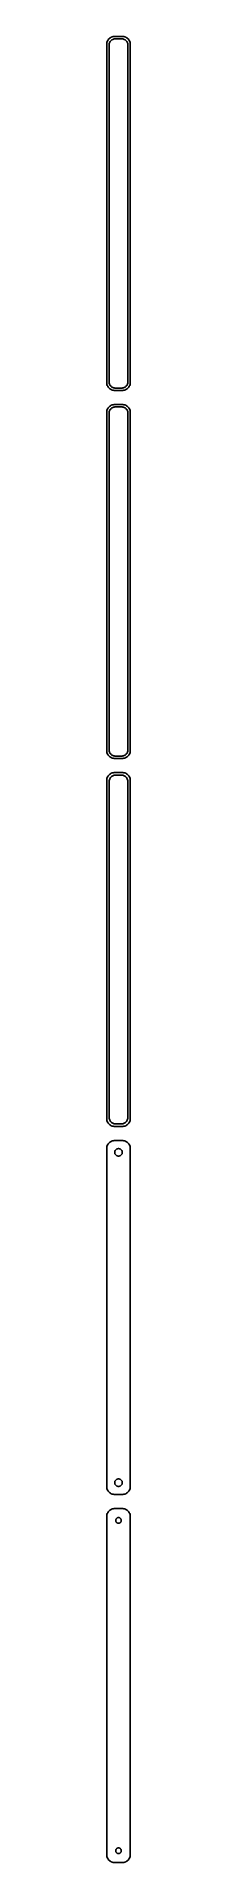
# Model space of a CAD drawing. Header units: metres. Extents: x -8 to 8, y 824 to 1984.
import ezdxf

# ---------------------------------------------------------------- set-up
doc = ezdxf.new("R2010")
doc.units = ezdxf.units.M

msp = doc.modelspace()

# ---------------------------------------------------------------- linework, layer by layer
for p, q in [((-7.39999, 1980.44), (-7.5, 1980.44)), ((-7.5, 1980.44), (-7.5, 1763.56)), ((-7.34291, 1980.74), (-7.39999, 1980.44)), ((-7.14888, 1981.34), (-7.34291, 1980.74)), ((-6.88153, 1981.91), (-7.14888, 1981.34)), ((-6.54507, 1982.44), (-6.88153, 1981.91)), ((-6.14484, 1982.92), (-6.54507, 1982.44)), ((-5.68712, 1983.35), (-6.14484, 1982.92)), ((-6, 1979), (-5.96844, 1979.5)), ((-6, 1765), (-6, 1979)), ((-5.96844, 1979.5), (-5.87433, 1979.99)), ((-5.87433, 1979.99), (-5.7191, 1980.47)), ((-5.7191, 1980.47), (-5.50522, 1980.93)), ((-5.17912, 1983.72), (-5.68712, 1983.35)), ((-5.50522, 1980.93), (-5.23605, 1981.35)), ((-5.23605, 1981.35), (-4.91586, 1981.74)), ((-4.62889, 1984.02), (-5.17912, 1983.72)), ((-4.91586, 1981.74), (-4.54968, 1982.08)), ((-4.04507, 1984.26), (-4.62889, 1984.02)), ((-4.54968, 1982.08), (-4.1433, 1982.38)), ((-4.1433, 1982.38), (-3.70311, 1982.62)), ((-3.4369, 1984.41), (-4.04507, 1984.26)), ((-3.70311, 1982.62), (-3.23605, 1982.8)), ((-2.81395, 1984.49), (-3.4369, 1984.41)), ((-3.23605, 1982.8), (-2.74951, 1982.93)), ((2.81395, 1984.49), (-2.81395, 1984.49)), ((-2.74951, 1982.93), (-2.25116, 1982.99)), ((-2.25116, 1982.99), (2.25116, 1982.99)), ((2.25116, 1982.99), (2.74951, 1982.93)), ((2.74951, 1982.93), (3.23605, 1982.8)), ((3.4369, 1984.41), (2.81395, 1984.49)), ((3.23605, 1982.8), (3.70311, 1982.62)), ((4.04507, 1984.26), (3.4369, 1984.41)), ((3.70311, 1982.62), (4.1433, 1982.38)), ((4.62889, 1984.02), (4.04507, 1984.26)), ((4.1433, 1982.38), (4.54968, 1982.08)), ((4.54968, 1982.08), (4.91586, 1981.74)), ((5.17912, 1983.72), (4.62889, 1984.02)), ((4.91586, 1981.74), (5.23605, 1981.35)), ((5.68712, 1983.35), (5.17912, 1983.72)), ((5.23605, 1981.35), (5.50522, 1980.93)), ((5.50522, 1980.93), (5.7191, 1980.47)), ((6.14484, 1982.92), (5.68712, 1983.35)), ((5.7191, 1980.47), (5.87433, 1979.99)), ((5.87433, 1979.99), (5.96844, 1979.5)), ((5.96844, 1979.5), (6, 1979)), ((6, 1979), (6, 1765)), ((6.54507, 1982.44), (6.14484, 1982.92)), ((6.88153, 1981.91), (6.54507, 1982.44)), ((7.14888, 1981.34), (6.88153, 1981.91)), ((7.34291, 1980.74), (7.14888, 1981.34)), ((7.46057, 1980.13), (7.34291, 1980.74)), ((7.5, 1979.5), (7.46057, 1980.13)), ((7.5, 1764.5), (7.5, 1979.5)), ((-5.96844, 1764.5), (-6, 1765)), ((6, 1765), (5.96844, 1764.5)), ((-7.5, 1763.56), (-7.39999, 1763.56)), ((-7.39999, 1763.56), (-7.34291, 1763.26)), ((-7.34291, 1763.26), (-7.14888, 1762.66)), ((-7.14888, 1762.66), (-6.88153, 1762.09)), ((-6.88153, 1762.09), (-6.54507, 1761.56)), ((-6.54507, 1761.56), (-6.14484, 1761.08)), ((-6.14484, 1761.08), (-5.68712, 1760.65)), ((-5.87433, 1764.01), (-5.96844, 1764.5)), ((-5.7191, 1763.53), (-5.87433, 1764.01)), ((-5.50522, 1763.07), (-5.7191, 1763.53)), ((-5.68712, 1760.65), (-5.17912, 1760.28)), ((-5.23605, 1762.65), (-5.50522, 1763.07)), ((-4.91586, 1762.26), (-5.23605, 1762.65)), ((-5.17912, 1760.28), (-4.62889, 1759.98)), ((-4.54968, 1761.92), (-4.91586, 1762.26)), ((-4.62889, 1759.98), (-4.04507, 1759.74)), ((-4.1433, 1761.62), (-4.54968, 1761.92)), ((-3.70311, 1761.38), (-4.1433, 1761.62)), ((-4.04507, 1759.74), (-3.4369, 1759.59)), ((-3.23605, 1761.2), (-3.70311, 1761.38)), ((-3.4369, 1759.59), (-2.81395, 1759.51)), ((-2.74951, 1761.07), (-3.23605, 1761.2)), ((-2.81395, 1759.51), (2.81395, 1759.51)), ((-2.25116, 1761.01), (-2.74951, 1761.07)), ((2.25116, 1761.01), (-2.25116, 1761.01)), ((2.74951, 1761.07), (2.25116, 1761.01)), ((3.23605, 1761.2), (2.74951, 1761.07)), ((2.81395, 1759.51), (3.4369, 1759.59)), ((3.70311, 1761.38), (3.23605, 1761.2)), ((3.4369, 1759.59), (4.04507, 1759.74)), ((4.1433, 1761.62), (3.70311, 1761.38)), ((4.04507, 1759.74), (4.62889, 1759.98)), ((4.54968, 1761.92), (4.1433, 1761.62)), ((4.91586, 1762.26), (4.54968, 1761.92)), ((4.62889, 1759.98), (5.17912, 1760.28)), ((5.23605, 1762.65), (4.91586, 1762.26)), ((5.17912, 1760.28), (5.68712, 1760.65)), ((5.50522, 1763.07), (5.23605, 1762.65)), ((5.7191, 1763.53), (5.50522, 1763.07)), ((5.68712, 1760.65), (6.14484, 1761.08)), ((5.87433, 1764.01), (5.7191, 1763.53)), ((5.96844, 1764.5), (5.87433, 1764.01)), ((6.14484, 1761.08), (6.54507, 1761.56)), ((6.54507, 1761.56), (6.88153, 1762.09)), ((6.88153, 1762.09), (7.14888, 1762.66)), ((7.14888, 1762.66), (7.34291, 1763.26)), ((7.34291, 1763.26), (7.46057, 1763.87)), ((7.46057, 1763.87), (7.5, 1764.5)), ((-7.46057, 1746.13), (-7.5, 1745.5)), ((-7.5, 1745.5), (-7.5, 1530.5)), ((-7.34291, 1746.74), (-7.46057, 1746.13)), ((-7.14888, 1747.34), (-7.34291, 1746.74)), ((-6.88153, 1747.91), (-7.14888, 1747.34)), ((-6.54507, 1748.44), (-6.88153, 1747.91)), ((-6.14484, 1748.92), (-6.54507, 1748.44)), ((-5.68712, 1749.35), (-6.14484, 1748.92)), ((-6, 1745), (-5.96844, 1745.5)), ((-6, 1531), (-6, 1745)), ((-5.96844, 1745.5), (-5.87433, 1745.99)), ((-5.87433, 1745.99), (-5.7191, 1746.47)), ((-5.7191, 1746.47), (-5.50522, 1746.93)), ((-5.17912, 1749.72), (-5.68712, 1749.35)), ((-5.50522, 1746.93), (-5.23605, 1747.35)), ((-5.23605, 1747.35), (-4.91586, 1747.74)), ((-4.62889, 1750.02), (-5.17912, 1749.72)), ((-4.91586, 1747.74), (-4.54968, 1748.08)), ((-4.04507, 1750.26), (-4.62889, 1750.02)), ((-4.54968, 1748.08), (-4.1433, 1748.38)), ((-4.1433, 1748.38), (-3.70311, 1748.62)), ((-3.4369, 1750.41), (-4.04507, 1750.26)), ((-3.70311, 1748.62), (-3.23605, 1748.8)), ((-2.81395, 1750.49), (-3.4369, 1750.41)), ((-3.23605, 1748.8), (-2.74951, 1748.93)), ((2.81395, 1750.49), (-2.81395, 1750.49)), ((-2.74951, 1748.93), (-2.25116, 1748.99)), ((-2.25116, 1748.99), (2.25116, 1748.99)), ((2.25116, 1748.99), (2.74951, 1748.93)), ((2.74951, 1748.93), (3.23605, 1748.8)), ((3.4369, 1750.41), (2.81395, 1750.49)), ((3.23605, 1748.8), (3.70311, 1748.62)), ((4.04507, 1750.26), (3.4369, 1750.41)), ((3.70311, 1748.62), (4.1433, 1748.38)), ((4.62889, 1750.02), (4.04507, 1750.26)), ((4.1433, 1748.38), (4.54968, 1748.08)), ((4.54968, 1748.08), (4.91586, 1747.74)), ((5.17912, 1749.72), (4.62889, 1750.02)), ((4.91586, 1747.74), (5.23605, 1747.35)), ((5.68712, 1749.35), (5.17912, 1749.72)), ((5.23605, 1747.35), (5.50522, 1746.93)), ((5.50522, 1746.93), (5.7191, 1746.47)), ((6.14484, 1748.92), (5.68712, 1749.35)), ((5.7191, 1746.47), (5.87433, 1745.99)), ((5.87433, 1745.99), (5.96844, 1745.5)), ((5.96844, 1745.5), (6, 1745)), ((6, 1745), (6, 1531)), ((6.54507, 1748.44), (6.14484, 1748.92)), ((6.88153, 1747.91), (6.54507, 1748.44)), ((7.14888, 1747.34), (6.88153, 1747.91)), ((7.34291, 1746.74), (7.14888, 1747.34)), ((7.46057, 1746.13), (7.34291, 1746.74)), ((7.5, 1745.5), (7.46057, 1746.13)), ((7.5, 1530.5), (7.5, 1745.5)), ((-7.5, 1530.5), (-7.46057, 1529.87)), ((-7.46057, 1529.87), (-7.34291, 1529.26)), ((-7.34291, 1529.26), (-7.14888, 1528.66)), ((-7.14888, 1528.66), (-6.88153, 1528.09)), ((-6.88153, 1528.09), (-6.54507, 1527.56)), ((-6.54507, 1527.56), (-6.14484, 1527.08)), ((-6.14484, 1527.08), (-5.68712, 1526.65)), ((-5.96844, 1530.5), (-6, 1531)), ((-5.87433, 1530.01), (-5.96844, 1530.5)), ((-5.7191, 1529.53), (-5.87433, 1530.01)), ((-5.50522, 1529.07), (-5.7191, 1529.53)), ((-5.68712, 1526.65), (-5.17912, 1526.28)), ((-5.23605, 1528.65), (-5.50522, 1529.07)), ((-4.91586, 1528.26), (-5.23605, 1528.65)), ((-5.17912, 1526.28), (-4.62889, 1525.98)), ((-4.54968, 1527.92), (-4.91586, 1528.26)), ((-4.62889, 1525.98), (-4.04507, 1525.74)), ((-4.1433, 1527.62), (-4.54968, 1527.92)), ((-3.70311, 1527.38), (-4.1433, 1527.62)), ((-4.04507, 1525.74), (-3.4369, 1525.59)), ((-3.23605, 1527.2), (-3.70311, 1527.38)), ((-3.4369, 1525.59), (-2.81395, 1525.51)), ((-2.74951, 1527.07), (-3.23605, 1527.2)), ((-2.81395, 1525.51), (2.81395, 1525.51)), ((-2.25116, 1527.01), (-2.74951, 1527.07)), ((2.25116, 1527.01), (-2.25116, 1527.01)), ((2.74951, 1527.07), (2.25116, 1527.01)), ((3.23605, 1527.2), (2.74951, 1527.07)), ((2.81395, 1525.51), (3.4369, 1525.59)), ((3.70311, 1527.38), (3.23605, 1527.2)), ((3.4369, 1525.59), (4.04507, 1525.74)), ((4.1433, 1527.62), (3.70311, 1527.38)), ((4.04507, 1525.74), (4.62889, 1525.98)), ((4.54968, 1527.92), (4.1433, 1527.62)), ((4.91586, 1528.26), (4.54968, 1527.92)), ((4.62889, 1525.98), (5.17912, 1526.28)), ((5.23605, 1528.65), (4.91586, 1528.26)), ((5.17912, 1526.28), (5.68712, 1526.65)), ((5.50522, 1529.07), (5.23605, 1528.65)), ((5.7191, 1529.53), (5.50522, 1529.07)), ((5.68712, 1526.65), (6.14484, 1527.08)), ((5.87433, 1530.01), (5.7191, 1529.53)), ((5.96844, 1530.5), (5.87433, 1530.01)), ((6, 1531), (5.96844, 1530.5)), ((6.14484, 1527.08), (6.54507, 1527.56)), ((6.54507, 1527.56), (6.88153, 1528.09)), ((6.88153, 1528.09), (7.14888, 1528.66)), ((7.14888, 1528.66), (7.34291, 1529.26)), ((7.34291, 1529.26), (7.46057, 1529.87)), ((7.46057, 1529.87), (7.5, 1530.5)), ((-7.46057, 1512.13), (-7.5, 1511.5)), ((-7.5, 1511.5), (-7.5, 1296.5)), ((-7.34291, 1512.74), (-7.46057, 1512.13)), ((-7.14888, 1513.34), (-7.34291, 1512.74)), ((-6.88153, 1513.91), (-7.14888, 1513.34)), ((-6.54507, 1514.44), (-6.88153, 1513.91)), ((-6.14484, 1514.92), (-6.54507, 1514.44)), ((-5.68712, 1515.35), (-6.14484, 1514.92)), ((-5.87262, 1511), (-5.84209, 1511.49)), ((-5.87262, 1297), (-5.87262, 1511)), ((-5.84209, 1511.49), (-5.75096, 1511.96)), ((-5.75096, 1511.96), (-5.60068, 1512.43)), ((-5.17912, 1515.72), (-5.68712, 1515.35)), ((-5.60068, 1512.43), (-5.3936, 1512.87)), ((-5.3936, 1512.87), (-5.13301, 1513.28)), ((-4.62889, 1516.02), (-5.17912, 1515.72)), ((-5.13301, 1513.28), (-4.82301, 1513.65)), ((-4.82301, 1513.65), (-4.46851, 1513.98)), ((-4.04507, 1516.26), (-4.62889, 1516.02)), ((-4.46851, 1513.98), (-4.07506, 1514.27)), ((-4.07506, 1514.27), (-3.64888, 1514.5)), ((-3.4369, 1516.41), (-4.04507, 1516.26)), ((-3.64888, 1514.5), (-3.1967, 1514.68)), ((-2.81395, 1516.49), (-3.4369, 1516.41)), ((-3.1967, 1514.68), (-2.72565, 1514.8)), ((2.81395, 1516.49), (-2.81395, 1516.49)), ((-2.72565, 1514.8), (-2.24316, 1514.86)), ((-2.24316, 1514.86), (2.24316, 1514.86)), ((2.24316, 1514.86), (2.72565, 1514.8)), ((2.72565, 1514.8), (3.1967, 1514.68)), ((3.4369, 1516.41), (2.81395, 1516.49)), ((3.1967, 1514.68), (3.64888, 1514.5)), ((4.04507, 1516.26), (3.4369, 1516.41)), ((3.64888, 1514.5), (4.07506, 1514.27)), ((4.62889, 1516.02), (4.04507, 1516.26)), ((4.07506, 1514.27), (4.46851, 1513.98)), ((4.46851, 1513.98), (4.82301, 1513.65)), ((5.17912, 1515.72), (4.62889, 1516.02)), ((4.82301, 1513.65), (5.13301, 1513.28)), ((5.13301, 1513.28), (5.3936, 1512.87)), ((5.68712, 1515.35), (5.17912, 1515.72)), ((5.3936, 1512.87), (5.60068, 1512.43)), ((5.60068, 1512.43), (5.75096, 1511.96)), ((6.14484, 1514.92), (5.68712, 1515.35)), ((5.75096, 1511.96), (5.84209, 1511.49)), ((5.84209, 1511.49), (5.87262, 1511)), ((5.87262, 1511), (5.87262, 1297)), ((6.54507, 1514.44), (6.14484, 1514.92)), ((6.88153, 1513.91), (6.54507, 1514.44)), ((7.14888, 1513.34), (6.88153, 1513.91)), ((7.34291, 1512.74), (7.14888, 1513.34)), ((7.46057, 1512.13), (7.34291, 1512.74)), ((7.5, 1511.5), (7.46057, 1512.13)), ((7.5, 1296.5), (7.5, 1511.5)), ((-7.5, 1296.5), (-7.46057, 1295.87)), ((-7.46057, 1295.87), (-7.34291, 1295.26)), ((-7.34291, 1295.26), (-7.14888, 1294.66)), ((-7.14888, 1294.66), (-6.88153, 1294.09)), ((-6.88153, 1294.09), (-6.54507, 1293.56)), ((-6.54507, 1293.56), (-6.14484, 1293.08)), ((-6.14484, 1293.08), (-5.68712, 1292.65)), ((-5.84209, 1296.51), (-5.87262, 1297)), ((-5.75096, 1296.04), (-5.84209, 1296.51)), ((-5.60068, 1295.57), (-5.75096, 1296.04)), ((-5.68712, 1292.65), (-5.17912, 1292.28)), ((-5.3936, 1295.13), (-5.60068, 1295.57)), ((-5.13301, 1294.72), (-5.3936, 1295.13)), ((-5.17912, 1292.28), (-4.62889, 1291.98)), ((-4.82301, 1294.35), (-5.13301, 1294.72)), ((-4.46851, 1294.02), (-4.82301, 1294.35)), ((-4.62889, 1291.98), (-4.04507, 1291.74)), ((-4.07506, 1293.73), (-4.46851, 1294.02)), ((-3.64888, 1293.5), (-4.07506, 1293.73)), ((-4.04507, 1291.74), (-3.4369, 1291.59)), ((-3.1967, 1293.32), (-3.64888, 1293.5)), ((-3.4369, 1291.59), (-2.81395, 1291.51)), ((-2.72565, 1293.2), (-3.1967, 1293.32)), ((-2.81395, 1291.51), (2.81395, 1291.51)), ((-2.24316, 1293.14), (-2.72565, 1293.2)), ((2.24316, 1293.14), (-2.24316, 1293.14)), ((2.72565, 1293.2), (2.24316, 1293.14)), ((3.1967, 1293.32), (2.72565, 1293.2)), ((2.81395, 1291.51), (3.4369, 1291.59)), ((3.64888, 1293.5), (3.1967, 1293.32)), ((3.4369, 1291.59), (4.04507, 1291.74)), ((4.07506, 1293.73), (3.64888, 1293.5)), ((4.04507, 1291.74), (4.62889, 1291.98)), ((4.46851, 1294.02), (4.07506, 1293.73)), ((4.82301, 1294.35), (4.46851, 1294.02)), ((4.62889, 1291.98), (5.17912, 1292.28)), ((5.13301, 1294.72), (4.82301, 1294.35)), ((5.3936, 1295.13), (5.13301, 1294.72)), ((5.17912, 1292.28), (5.68712, 1292.65)), ((5.60068, 1295.57), (5.3936, 1295.13)), ((5.75096, 1296.04), (5.60068, 1295.57)), ((5.68712, 1292.65), (6.14484, 1293.08)), ((5.84209, 1296.51), (5.75096, 1296.04)), ((5.87262, 1297), (5.84209, 1296.51)), ((6.14484, 1293.08), (6.54507, 1293.56)), ((6.54507, 1293.56), (6.88153, 1294.09)), ((6.88153, 1294.09), (7.14888, 1294.66)), ((7.14888, 1294.66), (7.34291, 1295.26)), ((7.34291, 1295.26), (7.46057, 1295.87)), ((7.46057, 1295.87), (7.5, 1296.5)), ((-7.46057, 1278.13), (-7.5, 1277.5)), ((-7.5, 1277.5), (-7.5, 1062.5)), ((-7.34291, 1278.74), (-7.46057, 1278.13)), ((-7.14888, 1279.34), (-7.34291, 1278.74)), ((-6.88153, 1279.91), (-7.14888, 1279.34)), ((-6.54507, 1280.44), (-6.88153, 1279.91)), ((-6.14484, 1280.92), (-6.54507, 1280.44)), ((-5.68712, 1281.35), (-6.14484, 1280.92)), ((-5.17912, 1281.72), (-5.68712, 1281.35)), ((-4.62889, 1282.02), (-5.17912, 1281.72)), ((-4.04507, 1282.26), (-4.62889, 1282.02)), ((-3.4369, 1282.41), (-4.04507, 1282.26)), ((-2.81395, 1282.49), (-3.4369, 1282.41)), ((2.81395, 1282.49), (-2.81395, 1282.49)), ((-1.28598, 1277.03), (-1.02187, 1277.17)), ((-1.02187, 1277.17), (-0.741638, 1277.28)), ((-0.741638, 1277.28), (-0.449707, 1277.36)), ((-0.449707, 1277.36), (-0.150696, 1277.4)), ((-0.150696, 1277.4), (0.150696, 1277.4)), ((0.150696, 1277.4), (0.449707, 1277.36)), ((0.449707, 1277.36), (0.741638, 1277.28)), ((0.741638, 1277.28), (1.02187, 1277.17)), ((1.02187, 1277.17), (1.28598, 1277.03)), ((3.4369, 1282.41), (2.81395, 1282.49)), ((4.04507, 1282.26), (3.4369, 1282.41)), ((4.62889, 1282.02), (4.04507, 1282.26)), ((5.17912, 1281.72), (4.62889, 1282.02)), ((5.68712, 1281.35), (5.17912, 1281.72)), ((6.14484, 1280.92), (5.68712, 1281.35)), ((6.54507, 1280.44), (6.14484, 1280.92)), ((6.88153, 1279.91), (6.54507, 1280.44)), ((7.14888, 1279.34), (6.88153, 1279.91)), ((7.34291, 1278.74), (7.14888, 1279.34)), ((7.46057, 1278.13), (7.34291, 1278.74)), ((7.5, 1277.5), (7.46057, 1278.13)), ((7.5, 1062.5), (7.5, 1277.5)), ((-2.39999, 1275), (-2.38107, 1275.3)), ((-2.38107, 1274.7), (-2.39999, 1275)), ((-2.38107, 1275.3), (-2.32458, 1275.6)), ((-2.32458, 1274.4), (-2.38107, 1274.7)), ((-2.32458, 1275.6), (-2.23146, 1275.88)), ((-2.23146, 1274.12), (-2.32458, 1274.4)), ((-2.23146, 1275.88), (-2.10313, 1276.16)), ((-2.10313, 1273.84), (-2.23146, 1274.12)), ((-2.10313, 1276.16), (-1.94164, 1276.41)), ((-1.94164, 1273.59), (-2.10313, 1273.84)), ((-1.94164, 1276.41), (-1.74951, 1276.64)), ((-1.74951, 1273.36), (-1.94164, 1273.59)), ((-1.74951, 1276.64), (-1.52982, 1276.85)), ((-1.52982, 1273.15), (-1.74951, 1273.36)), ((-1.52982, 1276.85), (-1.28598, 1277.03)), ((-1.28598, 1272.97), (-1.52982, 1273.15)), ((-1.02187, 1272.83), (-1.28598, 1272.97)), ((-0.741638, 1272.72), (-1.02187, 1272.83)), ((-0.449707, 1272.64), (-0.741638, 1272.72)), ((-0.150696, 1272.6), (-0.449707, 1272.64)), ((0.150696, 1272.6), (-0.150696, 1272.6)), ((0.449707, 1272.64), (0.150696, 1272.6)), ((0.741638, 1272.72), (0.449707, 1272.64)), ((1.02187, 1272.83), (0.741638, 1272.72)), ((1.28598, 1272.97), (1.02187, 1272.83)), ((1.28598, 1277.03), (1.52982, 1276.85)), ((1.52982, 1273.15), (1.28598, 1272.97)), ((1.52982, 1276.85), (1.74951, 1276.64)), ((1.74951, 1273.36), (1.52982, 1273.15)), ((1.74951, 1276.64), (1.94164, 1276.41)), ((1.94164, 1273.59), (1.74951, 1273.36)), ((1.94164, 1276.41), (2.10313, 1276.16)), ((2.10313, 1273.84), (1.94164, 1273.59)), ((2.10313, 1276.16), (2.23146, 1275.88)), ((2.23146, 1274.12), (2.10313, 1273.84)), ((2.23146, 1275.88), (2.32458, 1275.6)), ((2.32458, 1274.4), (2.23146, 1274.12)), ((2.32458, 1275.6), (2.38107, 1275.3)), ((2.38107, 1274.7), (2.32458, 1274.4)), ((2.38107, 1275.3), (2.39999, 1275)), ((2.39999, 1275), (2.38107, 1274.7)), ((-7.5, 1062.5), (-7.46057, 1061.87)), ((-7.46057, 1061.87), (-7.34291, 1061.26)), ((-7.34291, 1061.26), (-7.14888, 1060.66)), ((-7.14888, 1060.66), (-6.88153, 1060.09)), ((-6.88153, 1060.09), (-6.54507, 1059.56)), ((-6.54507, 1059.56), (-6.14484, 1059.08)), ((-6.14484, 1059.08), (-5.68712, 1058.65)), ((-5.68712, 1058.65), (-5.17912, 1058.28)), ((-5.17912, 1058.28), (-4.62889, 1057.98)), ((-4.62889, 1057.98), (-4.04507, 1057.74)), ((-4.04507, 1057.74), (-3.4369, 1057.59)), ((-3.4369, 1057.59), (-2.81395, 1057.51)), ((-2.81395, 1057.51), (2.81395, 1057.51)), ((-2.39999, 1065), (-2.38107, 1065.3)), ((-2.38107, 1064.7), (-2.39999, 1065)), ((-2.38107, 1065.3), (-2.32458, 1065.6)), ((-2.32458, 1064.4), (-2.38107, 1064.7)), ((-2.32458, 1065.6), (-2.23146, 1065.88)), ((-2.23146, 1064.12), (-2.32458, 1064.4)), ((-2.23146, 1065.88), (-2.10313, 1066.16)), ((-2.10313, 1063.84), (-2.23146, 1064.12)), ((-2.10313, 1066.16), (-1.94164, 1066.41)), ((-1.94164, 1063.59), (-2.10313, 1063.84)), ((-1.94164, 1066.41), (-1.74951, 1066.64)), ((-1.74951, 1063.36), (-1.94164, 1063.59)), ((-1.74951, 1066.64), (-1.52982, 1066.85)), ((-1.52982, 1063.15), (-1.74951, 1063.36)), ((-1.52982, 1066.85), (-1.28598, 1067.03)), ((-1.28598, 1062.97), (-1.52982, 1063.15)), ((-1.28598, 1067.03), (-1.02187, 1067.17)), ((-1.02187, 1062.83), (-1.28598, 1062.97)), ((-1.02187, 1067.17), (-0.741638, 1067.28)), ((-0.741638, 1062.72), (-1.02187, 1062.83)), ((-0.741638, 1067.28), (-0.449707, 1067.36)), ((-0.449707, 1062.64), (-0.741638, 1062.72)), ((-0.449707, 1067.36), (-0.150696, 1067.4)), ((-0.150696, 1062.6), (-0.449707, 1062.64)), ((-0.150696, 1067.4), (0.150696, 1067.4)), ((0.150696, 1062.6), (-0.150696, 1062.6)), ((0.150696, 1067.4), (0.449707, 1067.36)), ((0.449707, 1062.64), (0.150696, 1062.6)), ((0.449707, 1067.36), (0.741638, 1067.28)), ((0.741638, 1062.72), (0.449707, 1062.64)), ((0.741638, 1067.28), (1.02187, 1067.17)), ((1.02187, 1062.83), (0.741638, 1062.72)), ((1.02187, 1067.17), (1.28598, 1067.03)), ((1.28598, 1062.97), (1.02187, 1062.83)), ((1.28598, 1067.03), (1.52982, 1066.85)), ((1.52982, 1063.15), (1.28598, 1062.97)), ((1.52982, 1066.85), (1.74951, 1066.64)), ((1.74951, 1063.36), (1.52982, 1063.15)), ((1.74951, 1066.64), (1.94164, 1066.41)), ((1.94164, 1063.59), (1.74951, 1063.36)), ((1.94164, 1066.41), (2.10313, 1066.16)), ((2.10313, 1063.84), (1.94164, 1063.59)), ((2.10313, 1066.16), (2.23146, 1065.88)), ((2.23146, 1064.12), (2.10313, 1063.84)), ((2.23146, 1065.88), (2.32458, 1065.6)), ((2.32458, 1064.4), (2.23146, 1064.12)), ((2.32458, 1065.6), (2.38107, 1065.3)), ((2.38107, 1064.7), (2.32458, 1064.4)), ((2.38107, 1065.3), (2.39999, 1065)), ((2.39999, 1065), (2.38107, 1064.7)), ((2.81395, 1057.51), (3.4369, 1057.59)), ((3.4369, 1057.59), (4.04507, 1057.74)), ((4.04507, 1057.74), (4.62889, 1057.98)), ((4.62889, 1057.98), (5.17912, 1058.28)), ((5.17912, 1058.28), (5.68712, 1058.65)), ((5.68712, 1058.65), (6.14484, 1059.08)), ((6.14484, 1059.08), (6.54507, 1059.56)), ((6.54507, 1059.56), (6.88153, 1060.09)), ((6.88153, 1060.09), (7.14888, 1060.66)), ((7.14888, 1060.66), (7.34291, 1061.26)), ((7.34291, 1061.26), (7.46057, 1061.87)), ((7.46057, 1061.87), (7.5, 1062.5)), ((-7.14888, 1045.34), (-7.34291, 1044.74)), ((-6.88153, 1045.91), (-7.14888, 1045.34)), ((-6.54507, 1046.44), (-6.88153, 1045.91)), ((-6.14484, 1046.92), (-6.54507, 1046.44)), ((-5.68712, 1047.35), (-6.14484, 1046.92)), ((-5.17912, 1047.72), (-5.68712, 1047.35)), ((-4.62889, 1048.02), (-5.17912, 1047.72)), ((-4.04507, 1048.26), (-4.62889, 1048.02)), ((-3.4369, 1048.41), (-4.04507, 1048.26)), ((-2.81395, 1048.49), (-3.4369, 1048.41)), ((2.81395, 1048.49), (-2.81395, 1048.49)), ((3.4369, 1048.41), (2.81395, 1048.49)), ((4.04507, 1048.26), (3.4369, 1048.41)), ((4.62889, 1048.02), (4.04507, 1048.26)), ((5.17912, 1047.72), (4.62889, 1048.02)), ((5.68712, 1047.35), (5.17912, 1047.72)), ((6.14484, 1046.92), (5.68712, 1047.35)), ((6.54507, 1046.44), (6.14484, 1046.92)), ((6.88153, 1045.91), (6.54507, 1046.44)), ((7.14888, 1045.34), (6.88153, 1045.91)), ((7.34291, 1044.74), (7.14888, 1045.34)), ((-7.46057, 1044.13), (-7.5, 1043.5)), ((-7.5, 1043.5), (-7.5, 828.5)), ((-7.34291, 1044.74), (-7.46057, 1044.13)), ((-1.79999, 1041), (-1.7858, 1041.23)), ((-1.7858, 1040.77), (-1.79999, 1041)), ((-1.7858, 1041.23), (-1.74344, 1041.45)), ((-1.74344, 1040.55), (-1.7858, 1040.77)), ((-1.74344, 1041.45), (-1.67358, 1041.66)), ((-1.67358, 1040.34), (-1.74344, 1040.55)), ((-1.67358, 1041.66), (-1.57735, 1041.87)), ((-1.57735, 1040.13), (-1.67358, 1040.34)), ((-1.57735, 1041.87), (-1.45622, 1042.06)), ((-1.45622, 1039.94), (-1.57735, 1040.13)), ((-1.45622, 1042.06), (-1.31213, 1042.23)), ((-1.31213, 1039.77), (-1.45622, 1039.94)), ((-1.31213, 1042.23), (-1.14735, 1042.39)), ((-1.14735, 1039.61), (-1.31213, 1039.77)), ((-1.14735, 1042.39), (-0.964478, 1042.52)), ((-0.964478, 1039.48), (-1.14735, 1039.61)), ((-0.964478, 1042.52), (-0.766388, 1042.63)), ((-0.766388, 1039.37), (-0.964478, 1039.48)), ((-0.766388, 1042.63), (-0.556229, 1042.71)), ((-0.556229, 1039.29), (-0.766388, 1039.37)), ((-0.556229, 1042.71), (-0.33728, 1042.77)), ((-0.33728, 1039.23), (-0.556229, 1039.29)), ((-0.33728, 1042.77), (-0.113022, 1042.8)), ((-0.113022, 1039.2), (-0.33728, 1039.23)), ((-0.113022, 1042.8), (0.113022, 1042.8)), ((0.113022, 1039.2), (-0.113022, 1039.2)), ((0.113022, 1042.8), (0.33728, 1042.77)), ((0.33728, 1039.23), (0.113022, 1039.2)), ((0.33728, 1042.77), (0.556229, 1042.71)), ((0.556229, 1039.29), (0.33728, 1039.23)), ((0.556229, 1042.71), (0.766388, 1042.63)), ((0.766388, 1039.37), (0.556229, 1039.29)), ((0.766388, 1042.63), (0.964478, 1042.52)), ((0.964478, 1039.48), (0.766388, 1039.37)), ((0.964478, 1042.52), (1.14735, 1042.39)), ((1.14735, 1039.61), (0.964478, 1039.48)), ((1.14735, 1042.39), (1.31213, 1042.23)), ((1.31213, 1039.77), (1.14735, 1039.61)), ((1.31213, 1042.23), (1.45622, 1042.06)), ((1.45622, 1039.94), (1.31213, 1039.77)), ((1.45622, 1042.06), (1.57735, 1041.87)), ((1.57735, 1040.13), (1.45622, 1039.94)), ((1.57735, 1041.87), (1.67358, 1041.66)), ((1.67358, 1040.34), (1.57735, 1040.13)), ((1.67358, 1041.66), (1.74344, 1041.45)), ((1.74344, 1040.55), (1.67358, 1040.34)), ((1.74344, 1041.45), (1.7858, 1041.23)), ((1.7858, 1040.77), (1.74344, 1040.55)), ((1.7858, 1041.23), (1.79999, 1041)), ((1.79999, 1041), (1.7858, 1040.77)), ((7.46057, 1044.13), (7.34291, 1044.74)), ((7.5, 1043.5), (7.46057, 1044.13)), ((7.5, 828.5), (7.5, 1043.5)), ((-7.5, 828.5), (-7.46057, 827.873)), ((-7.46057, 827.873), (-7.34291, 827.257)), ((-7.34291, 827.257), (-7.14888, 826.659)), ((-7.14888, 826.659), (-6.88153, 826.091)), ((-6.88153, 826.091), (-6.54507, 825.561)), ((-6.54507, 825.561), (-6.14484, 825.077)), ((-6.14484, 825.077), (-5.68712, 824.647)), ((-5.68712, 824.647), (-5.17912, 824.278)), ((-1.79999, 831), (-1.7858, 831.226)), ((-1.7858, 830.774), (-1.79999, 831)), ((-1.7858, 831.226), (-1.74344, 831.448)), ((-1.74344, 830.552), (-1.7858, 830.774)), ((-1.74344, 831.448), (-1.67358, 831.663)), ((-1.67358, 830.337), (-1.74344, 830.552)), ((-1.67358, 831.663), (-1.57735, 831.867)), ((-1.57735, 830.133), (-1.67358, 830.337)), ((-1.57735, 831.867), (-1.45622, 832.058)), ((-1.45622, 829.942), (-1.57735, 830.133)), ((-1.45622, 832.058), (-1.31213, 832.232)), ((-1.31213, 829.768), (-1.45622, 829.942)), ((-1.31213, 832.232), (-1.14735, 832.387)), ((-1.14735, 829.613), (-1.31213, 829.768)), ((-1.14735, 832.387), (-0.964478, 832.52)), ((-0.964478, 829.48), (-1.14735, 829.613)), ((-0.964478, 832.52), (-0.766388, 832.629)), ((-0.766388, 829.371), (-0.964478, 829.48)), ((-0.766388, 832.629), (-0.556229, 832.712)), ((-0.556229, 829.288), (-0.766388, 829.371)), ((-0.556229, 832.712), (-0.33728, 832.768)), ((-0.33728, 829.232), (-0.556229, 829.288)), ((-0.33728, 832.768), (-0.113022, 832.796)), ((-0.113022, 829.204), (-0.33728, 829.232)), ((-0.113022, 832.796), (0.113022, 832.796)), ((0.113022, 829.204), (-0.113022, 829.204)), ((0.113022, 832.796), (0.33728, 832.768)), ((0.33728, 829.232), (0.113022, 829.204)), ((0.33728, 832.768), (0.556229, 832.712)), ((0.556229, 829.288), (0.33728, 829.232)), ((0.556229, 832.712), (0.766388, 832.629)), ((0.766388, 829.371), (0.556229, 829.288)), ((0.766388, 832.629), (0.964478, 832.52)), ((0.964478, 829.48), (0.766388, 829.371)), ((0.964478, 832.52), (1.14735, 832.387)), ((1.14735, 829.613), (0.964478, 829.48)), ((1.14735, 832.387), (1.31213, 832.232)), ((1.31213, 829.768), (1.14735, 829.613)), ((1.31213, 832.232), (1.45622, 832.058)), ((1.45622, 829.942), (1.31213, 829.768)), ((1.45622, 832.058), (1.57735, 831.867)), ((1.57735, 830.133), (1.45622, 829.942)), ((1.57735, 831.867), (1.67358, 831.663)), ((1.67358, 830.337), (1.57735, 830.133)), ((1.67358, 831.663), (1.74344, 831.448)), ((1.74344, 830.552), (1.67358, 830.337)), ((1.74344, 831.448), (1.7858, 831.226)), ((1.7858, 830.774), (1.74344, 830.552)), ((1.7858, 831.226), (1.79999, 831)), ((1.79999, 831), (1.7858, 830.774)), ((5.17912, 824.278), (5.68712, 824.647)), ((5.68712, 824.647), (6.14484, 825.077)), ((6.14484, 825.077), (6.54507, 825.561)), ((6.54507, 825.561), (6.88153, 826.091)), ((6.88153, 826.091), (7.14888, 826.659)), ((7.14888, 826.659), (7.34291, 827.257)), ((7.34291, 827.257), (7.46057, 827.873)), ((7.46057, 827.873), (7.5, 828.5)), ((-5.17912, 824.278), (-4.62889, 823.976)), ((-4.62889, 823.976), (-4.04507, 823.745)), ((-4.04507, 823.745), (-3.4369, 823.589)), ((-3.4369, 823.589), (-2.81395, 823.51)), ((-2.81395, 823.51), (2.81395, 823.51)), ((2.81395, 823.51), (3.4369, 823.589)), ((3.4369, 823.589), (4.04507, 823.745)), ((4.04507, 823.745), (4.62889, 823.976)), ((4.62889, 823.976), (5.17912, 824.278))]:
    msp.add_line(p, q)

doc.saveas('drawing.dxf')
